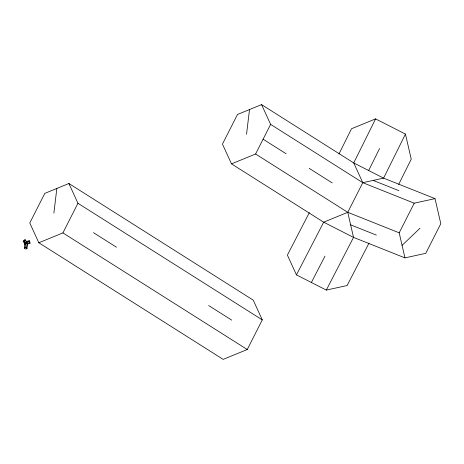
<?xml version="1.0" encoding="UTF-8"?>
<svg xmlns="http://www.w3.org/2000/svg" width="464" height="464" viewBox="0 0 464 464"><rect width="100%" height="100%" fill="white"/><g stroke="black" fill="none" stroke-linecap="round" stroke-linejoin="round"><path stroke-width="0.7" d="M27.405 243.49L26.958 248.617L25.996 249.011L24.714 248.704L24.395 248.002L24.847 242.875L23.2 241.013L25.021 239.662L26.987 242.22M24.395 248.002L25.358 247.608L25.914 243.043L26.773 242.086L29.307 241.228L29.203 240.665L26.668 241.518L27.509 244.052L30.044 243.2L29.203 240.665M26.958 248.617L26.639 247.915L27.19 243.351L29.725 242.498L30.044 243.2M53.865 213.138L56.852 188.442M246.535 134.241L249.522 109.55M338.969 154.007L351.515 128.743L375.596 118.883L405.455 134.084L411.232 159.146L398.692 184.411M375.596 118.883L353.73 162.928L362.784 182.694L414.219 203.191L435.023 198.633L440.8 223.694L425.772 253.321L404.962 257.88L353.527 237.382L323.669 222.181L231.501 163.867L222.447 144.107L237.481 114.48L261.563 104.62L353.73 162.928L383.589 178.13L435.023 198.633M368.66 170.532L379.593 148.503M405.455 134.084L383.589 178.13L362.784 182.694L270.616 124.381L261.563 104.62M38.837 242.759L62.918 232.899L77.946 203.273L68.898 183.512L44.811 193.372L29.783 222.998L38.837 242.759L223.167 359.38L247.254 349.52L262.282 319.893L253.228 300.133L68.898 183.512M231.501 163.867L255.589 154.007L270.616 124.381M309.302 212.698L287.396 255.119L296.45 274.885L326.308 290.087L353.527 237.382L347.751 212.321L362.784 182.694M404.962 257.88L399.191 232.818L414.219 203.191M296.45 274.885L323.669 222.181L347.751 212.321L399.191 232.818M311.379 282.489L324.991 256.134M369.025 243.107L347.113 285.528L326.308 290.087M23.2 241.013L23.304 241.582L24.267 241.187L25.126 240.224L25.021 239.662M402.079 245.346L419.995 228.253M25.265 244.139L24.656 244.574L24.232 243.31L24.847 242.875L25.265 244.139L23.304 241.582M24.952 243.438L25.914 243.043L27.19 243.351M25.358 247.608L26.639 247.915M373.184 180.415L398.901 190.663M350.639 224.849L376.356 235.097M263.1 139.194L286.143 153.77M309.186 168.351L332.224 182.926M255.589 154.007L347.751 212.321M77.946 203.273L262.282 319.893M93.473 232.667L116.516 247.242M208.684 305.55L231.727 320.131M62.918 232.899L247.254 349.52M25.126 240.224L26.773 242.086M24.267 241.187L25.914 243.043M29.307 241.228L29.725 242.498"/></g></svg>
